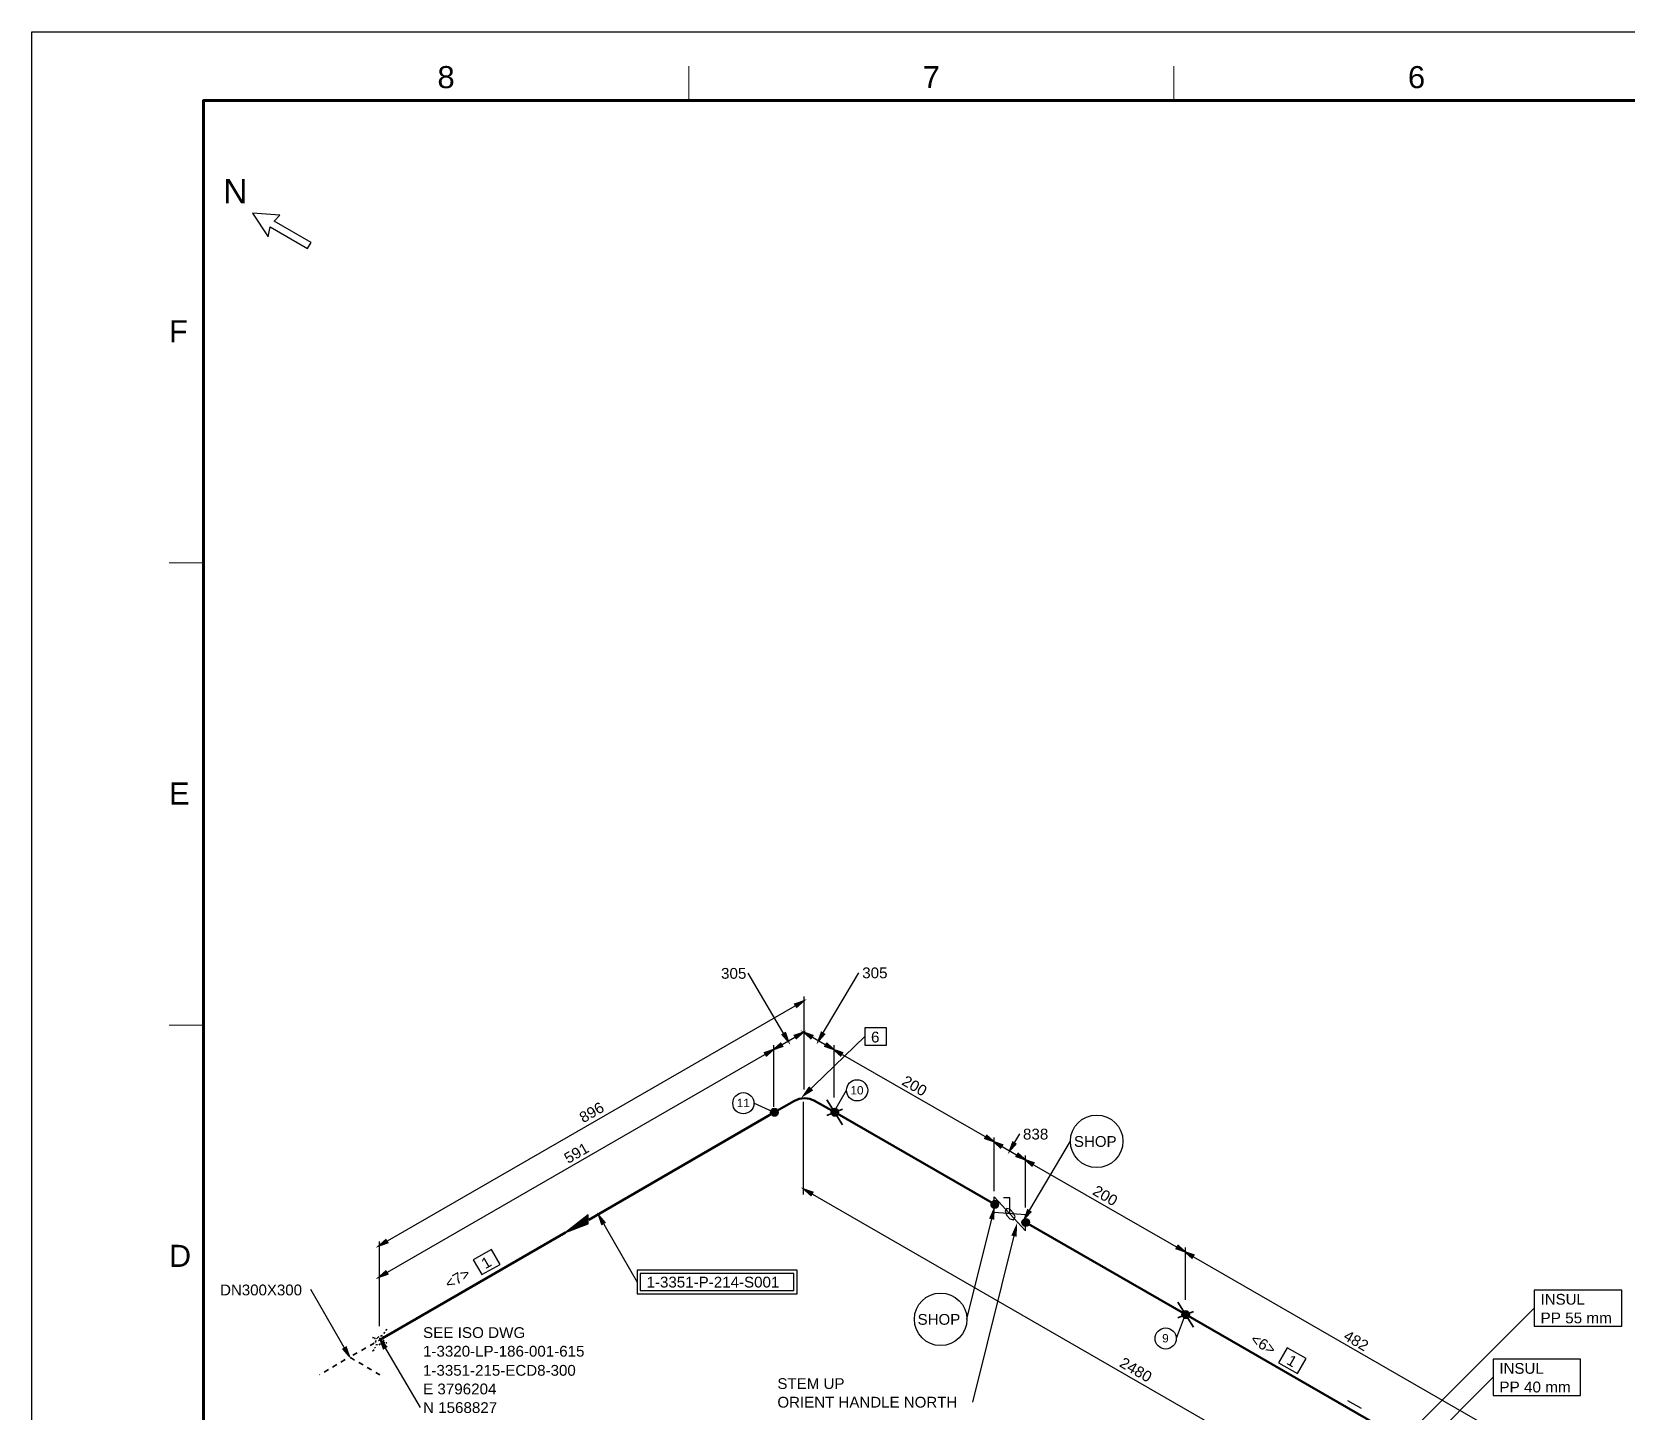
# Model space of a CAD drawing. Header units: inches. Extents: x 0 to 841, y 0 to 594.
# Drawn here: x 0 to 325.5, y 312.4 to 594 of the extents above; entities that cross this region are included whole.
import ezdxf
from ezdxf.enums import TextEntityAlignment as Align

# ---------------------------------------------------------------- set-up
doc = ezdxf.new("R2010")
doc.units = ezdxf.units.IN
doc.header["$MEASUREMENT"] = 0
for name, color, linetype in [('BG Border', 7, 'Continuous'), ('DIMLINES', 7, 'Continuous'), ('DIMTEXT', 7, 'Continuous'), ('FITTINGS', 7, 'Continuous'), ('FRAME', 7, 'Continuous'), ('ISOTEXT', 7, 'Continuous'), ('NOZZLES', 7, 'Continuous'), ('PIPE', 7, 'Continuous'), ('WELDS', 7, 'Continuous')]:
    doc.layers.add(name, color=color, linetype=linetype)
doc.styles.add('Arial', font='arial.ttf')

msp = doc.modelspace()

# ---------------------------------------------------------------- hatches: boundary and pattern name
at = {"layer": 'DIMLINES', "linetype": 'Continuous'}
for points in [[(156.04, 395), (157.48, 396.28), (155.64, 395.64)], [(152.76, 387.64), (151.32, 386.36), (153.16, 387)], [(153.08, 389.4), (154.36, 387.96), (153.72, 389.8)], [(155.96, 388.6), (157.4, 389.88), (155.56, 389.24)], [(159.32, 389.24), (157.48, 389.88), (158.92, 388.6)], [(161.08, 389.88), (160.44, 388.04), (161.72, 389.48)], [(161.8, 387), (163.64, 386.36), (162.2, 387.64)], [(149.88, 385.08), (151.32, 386.36), (149.48, 385.72)], [(165.4, 385.72), (163.56, 386.36), (165, 385.08)], [(194.44, 368.2), (196.28, 367.56), (194.84, 368.84)], [(198.04, 366.92), (196.2, 367.56), (197.64, 366.28)], [(200.12, 367.48), (199.48, 365.64), (200.76, 367.08)], [(200.84, 364.52), (202.68, 363.88), (201.24, 365.16)], [(204.44, 363.24), (202.6, 363.88), (204.04, 362.6)], [(159.32, 357.24), (157.48, 357.88), (158.92, 356.6)], [(72.2, 347.56), (70.76, 346.28), (72.6, 346.92)], [(233.48, 345.72), (235.32, 345.08), (233.88, 346.36)], [(237.08, 344.44), (235.24, 345.08), (236.68, 343.8)], [(72.2, 341.16), (70.76, 339.88), (72.6, 340.52)]]:
    msp.add_hatch(color=2, dxfattribs=at).paths.add_polyline_path(points)
at = {"layer": 'DIMLINES', "linetype": 'ByBlock'}
h = msp.add_hatch(dxfattribs=at)
h.set_pattern_fill('LINE', scale=25.4, style=0)
h.paths.add_polyline_path([(156.04, 395), (157.48, 396.28), (155.64, 395.64)])
h = msp.add_hatch(dxfattribs=at)
h.set_pattern_fill('LINE', scale=25.4, style=0)
h.paths.add_polyline_path([(152.76, 387.64), (151.32, 386.36), (153.16, 387)])
h = msp.add_hatch(dxfattribs=at)
h.set_pattern_fill('LINE', scale=25.4, style=0)
h.paths.add_polyline_path([(153.08, 389.4), (154.36, 387.96), (153.72, 389.8)])
h = msp.add_hatch(dxfattribs=at)
h.set_pattern_fill('LINE', scale=25.4, style=0)
h.paths.add_polyline_path([(155.96, 388.6), (157.4, 389.88), (155.56, 389.24)])
h = msp.add_hatch(dxfattribs=at)
h.set_pattern_fill('LINE', scale=25.4, style=0)
h.paths.add_polyline_path([(159.32, 389.24), (157.48, 389.88), (158.92, 388.6)])
h = msp.add_hatch(dxfattribs=at)
h.set_pattern_fill('LINE', scale=25.4, style=0)
h.paths.add_polyline_path([(161.08, 389.88), (160.44, 388.04), (161.72, 389.48)])
h = msp.add_hatch(dxfattribs=at)
h.set_pattern_fill('LINE', scale=25.4, style=0)
h.paths.add_polyline_path([(161.8, 387), (163.64, 386.36), (162.2, 387.64)])
h = msp.add_hatch(dxfattribs=at)
h.set_pattern_fill('LINE', scale=25.4, style=0)
h.paths.add_polyline_path([(149.88, 385.08), (151.32, 386.36), (149.48, 385.72)])
h = msp.add_hatch(dxfattribs=at)
h.set_pattern_fill('LINE', scale=25.4, style=0)
h.paths.add_polyline_path([(165.4, 385.72), (163.56, 386.36), (165, 385.08)])
h = msp.add_hatch(dxfattribs=at)
h.set_pattern_fill('LINE', scale=25.4, style=0)
h.paths.add_polyline_path([(194.44, 368.2), (196.28, 367.56), (194.84, 368.84)])
h = msp.add_hatch(dxfattribs=at)
h.set_pattern_fill('LINE', scale=25.4, style=0)
h.paths.add_polyline_path([(198.04, 366.92), (196.2, 367.56), (197.64, 366.28)])
h = msp.add_hatch(dxfattribs=at)
h.set_pattern_fill('LINE', scale=25.4, style=0)
h.paths.add_polyline_path([(200.12, 367.48), (199.48, 365.64), (200.76, 367.08)])
h = msp.add_hatch(dxfattribs=at)
h.set_pattern_fill('LINE', scale=25.4, style=0)
h.paths.add_polyline_path([(200.84, 364.52), (202.68, 363.88), (201.24, 365.16)])
h = msp.add_hatch(dxfattribs=at)
h.set_pattern_fill('LINE', scale=25.4, style=0)
h.paths.add_polyline_path([(204.44, 363.24), (202.6, 363.88), (204.04, 362.6)])
h = msp.add_hatch(dxfattribs=at)
h.set_pattern_fill('LINE', scale=25.4, style=0)
h.paths.add_polyline_path([(159.32, 357.24), (157.48, 357.88), (158.92, 356.6)])
h = msp.add_hatch(dxfattribs=at)
h.set_pattern_fill('LINE', scale=25.4, style=0)
h.paths.add_polyline_path([(72.2, 347.56), (70.76, 346.28), (72.6, 346.92)])
h = msp.add_hatch(dxfattribs=at)
h.set_pattern_fill('LINE', scale=25.4, style=0)
h.paths.add_polyline_path([(233.48, 345.72), (235.32, 345.08), (233.88, 346.36)])
h = msp.add_hatch(dxfattribs=at)
h.set_pattern_fill('LINE', scale=25.4, style=0)
h.paths.add_polyline_path([(237.08, 344.44), (235.24, 345.08), (236.68, 343.8)])
h = msp.add_hatch(dxfattribs=at)
h.set_pattern_fill('LINE', scale=25.4, style=0)
h.paths.add_polyline_path([(72.2, 341.16), (70.76, 339.88), (72.6, 340.52)])
at = {"layer": 'ISOTEXT', "linetype": 'Continuous'}
for points in [[(158.6, 378.6), (157.48, 377), (159.16, 378.04)], [(116.92, 351.08), (115.64, 352.52), (116.28, 350.68)], [(196.2, 351.8), (196.28, 353.72), (195.48, 351.96)], [(203.16, 353.64), (202.52, 351.8), (203.8, 353.24)], [(200.76, 348.36), (200.84, 350.28), (200.04, 348.52)], [(63.48, 325.24), (64.76, 323.8), (64.12, 325.64)], [(72.36, 325.72), (71.08, 327.16), (71.72, 325.32)]]:
    msp.add_hatch(color=2, dxfattribs=at).paths.add_polyline_path(points)
at = {"layer": 'ISOTEXT', "linetype": 'ByBlock'}
h = msp.add_hatch(dxfattribs=at)
h.set_pattern_fill('LINE', scale=25.4, style=0)
h.paths.add_polyline_path([(158.6, 378.6), (157.48, 377), (159.16, 378.04)])
h = msp.add_hatch(dxfattribs=at)
h.set_pattern_fill('LINE', scale=25.4, style=0)
h.paths.add_polyline_path([(116.92, 351.08), (115.64, 352.52), (116.28, 350.68)])
h = msp.add_hatch(dxfattribs=at)
h.set_pattern_fill('LINE', scale=25.4, style=0)
h.paths.add_polyline_path([(196.2, 351.8), (196.28, 353.72), (195.48, 351.96)])
h = msp.add_hatch(dxfattribs=at)
h.set_pattern_fill('LINE', scale=25.4, style=0)
h.paths.add_polyline_path([(203.16, 353.64), (202.52, 351.8), (203.8, 353.24)])
h = msp.add_hatch(dxfattribs=at)
h.set_pattern_fill('LINE', scale=25.4, style=0)
h.paths.add_polyline_path([(200.76, 348.36), (200.84, 350.28), (200.04, 348.52)])
h = msp.add_hatch(dxfattribs=at)
h.set_pattern_fill('LINE', scale=25.4, style=0)
h.paths.add_polyline_path([(63.48, 325.24), (64.76, 323.8), (64.12, 325.64)])
h = msp.add_hatch(dxfattribs=at)
h.set_pattern_fill('LINE', scale=25.4, style=0)
h.paths.add_polyline_path([(72.36, 325.72), (71.08, 327.16), (71.72, 325.32)])
at = {"layer": 'NOZZLES', "linetype": 'Continuous'}
h = msp.add_hatch(color=7, dxfattribs=at)
edge = h.paths.add_edge_path()
edge.add_arc((151.48, 373.56), 0.76, 0, 360)
at = {"layer": 'NOZZLES', "linetype": 'ByBlock'}
h = msp.add_hatch(dxfattribs=at)
h.set_pattern_fill('LINE', scale=25.4, style=0)
edge = h.paths.add_edge_path()
edge.add_arc((151.48, 373.56), 0.76, 0, 360)
at = {"layer": 'NOZZLES', "linetype": 'Continuous'}
h = msp.add_hatch(color=7, dxfattribs=at)
edge = h.paths.add_edge_path()
edge.add_arc((163.8, 373.56), 0.76, 0, 360)
at = {"layer": 'NOZZLES', "linetype": 'ByBlock'}
h = msp.add_hatch(dxfattribs=at)
h.set_pattern_fill('LINE', scale=25.4, style=0)
edge = h.paths.add_edge_path()
edge.add_arc((163.8, 373.56), 0.76, 0, 360)
at = {"layer": 'NOZZLES', "linetype": 'Continuous'}
h = msp.add_hatch(color=7, dxfattribs=at)
edge = h.paths.add_edge_path()
edge.add_arc((196.44, 354.76), 0.76, 0, 360)
at = {"layer": 'NOZZLES', "linetype": 'ByBlock'}
h = msp.add_hatch(dxfattribs=at)
h.set_pattern_fill('LINE', scale=25.4, style=0)
edge = h.paths.add_edge_path()
edge.add_arc((196.44, 354.76), 0.76, 0, 360)
at = {"layer": 'NOZZLES', "linetype": 'Continuous'}
h = msp.add_hatch(color=7, dxfattribs=at)
edge = h.paths.add_edge_path()
edge.add_arc((202.76, 351.08), 0.76, 0, 360)
at = {"layer": 'NOZZLES', "linetype": 'ByBlock'}
h = msp.add_hatch(dxfattribs=at)
h.set_pattern_fill('LINE', scale=25.4, style=0)
edge = h.paths.add_edge_path()
edge.add_arc((202.76, 351.08), 0.76, 0, 360)
at = {"layer": 'NOZZLES', "linetype": 'Continuous'}
h = msp.add_hatch(color=7, dxfattribs=at)
edge = h.paths.add_edge_path()
edge.add_arc((235.4, 332.28), 0.76, 0, 360)
at = {"layer": 'NOZZLES', "linetype": 'ByBlock'}
h = msp.add_hatch(dxfattribs=at)
h.set_pattern_fill('LINE', scale=25.4, style=0)
edge = h.paths.add_edge_path()
edge.add_arc((235.4, 332.28), 0.76, 0, 360)

# ---------------------------------------------------------------- linework, layer by layer
at = {"layer": 'BG Border', "color": 7, "linetype": 'Continuous', "lineweight": 25}
for p, q in [((0, 594), (841, 594)), ((0, 0), (0, 594))]:
    msp.add_line(p, q, dxfattribs=at)
at = {"layer": 'BG Border', "color": 7, "linetype": 'Continuous', "lineweight": 13}
for p, q in [((134, 580), (134, 587.02)), ((233, 580), (233, 587.02)), ((27.98, 485.67), (35, 485.67)), ((27.98, 391.33), (35, 391.33))]:
    msp.add_line(p, q, dxfattribs=at)
at = {"layer": 'BG Border', "color": 3, "linetype": 'Continuous', "lineweight": 120}
for p, q in [((35, 580), (827, 580)), ((35, 14), (35, 580))]:
    msp.add_line(p, q, dxfattribs=at)
msp.add_lwpolyline([(827, 580), (35, 580), (35, 14), (827, 14)], close=True, dxfattribs=at)
at = {"layer": 'DIMLINES', "color": 2, "linetype": 'Continuous', "lineweight": 30}
for p, q in [((154.36, 387.96), (146.12, 401.96)), ((160.44, 388.04), (168.68, 402.04)), ((157.48, 397.16), (157.48, 378.2)), ((70.76, 346.28), (157.48, 396.28)), ((155.64, 395.64), (157.48, 396.28)), ((156.04, 395), (155.64, 395.64)), ((157.48, 396.28), (156.04, 395)), ((151.32, 386.36), (157.4, 389.88)), ((151.32, 386.36), (152.76, 387.64)), ((152.76, 387.64), (153.16, 387)), ((153.08, 389.4), (153.72, 389.8)), ((154.36, 387.96), (153.08, 389.4)), ((153.72, 389.8), (154.36, 387.96)), ((155.56, 389.24), (157.4, 389.88)), ((155.96, 388.6), (155.56, 389.24)), ((157.4, 389.88), (155.96, 388.6)), ((157.48, 389.88), (159.32, 389.24)), ((158.92, 388.6), (157.48, 389.88)), ((157.48, 389.88), (163.64, 386.36)), ((159.32, 389.24), (158.92, 388.6)), ((160.44, 388.04), (161.08, 389.88)), ((161.72, 389.48), (160.44, 388.04)), ((161.08, 389.88), (161.72, 389.48)), ((161.8, 387), (162.2, 387.64)), ((162.2, 387.64), (163.64, 386.36)), ((70.76, 339.88), (151.32, 386.36)), ((149.48, 385.72), (151.32, 386.36)), ((149.88, 385.08), (149.48, 385.72)), ((151.32, 386.36), (149.88, 385.08)), ((151.32, 387.24), (151.32, 374.68)), ((153.16, 387), (151.32, 386.36)), ((163.64, 386.36), (161.8, 387)), ((163.56, 386.36), (165.4, 385.72)), ((165, 385.08), (163.56, 386.36)), ((163.56, 386.36), (196.28, 367.56)), ((163.64, 387.24), (163.64, 376.6)), ((165.4, 385.72), (165, 385.08)), ((157.4, 356.76), (157.4, 375.72)), ((194.44, 368.2), (194.84, 368.84)), ((196.28, 367.56), (194.44, 368.2)), ((194.84, 368.84), (196.28, 367.56)), ((196.28, 368.44), (196.28, 357.48)), ((199.48, 365.64), (201.56, 369.16)), ((196.2, 367.56), (198.04, 366.92)), ((197.64, 366.28), (196.2, 367.56)), ((196.2, 367.56), (202.68, 363.88)), ((198.04, 366.92), (197.64, 366.28)), ((199.48, 365.64), (200.12, 367.48)), ((200.76, 367.08), (199.48, 365.64)), ((200.12, 367.48), (200.76, 367.08)), ((200.84, 364.52), (201.24, 365.16)), ((202.68, 363.88), (200.84, 364.52)), ((201.24, 365.16), (202.68, 363.88)), ((202.68, 364.76), (202.68, 354.12)), ((202.6, 363.88), (204.44, 363.24)), ((204.04, 362.6), (202.6, 363.88)), ((202.6, 363.88), (235.32, 345.08)), ((204.44, 363.24), (204.04, 362.6)), ((157.48, 357.88), (159.32, 357.24)), ((158.92, 356.6), (157.48, 357.88)), ((157.48, 357.88), (459.08, 184.12)), ((159.32, 357.24), (158.92, 356.6)), ((70.76, 346.28), (72.2, 347.56)), ((72.6, 346.92), (70.76, 346.28)), ((70.84, 347.16), (70.84, 330.04)), ((72.2, 347.56), (72.6, 346.92)), ((233.48, 345.72), (233.88, 346.36)), ((235.32, 345.08), (233.48, 345.72)), ((233.88, 346.36), (235.32, 345.08)), ((235.24, 345.08), (237.08, 344.44)), ((236.68, 343.8), (235.24, 345.08)), ((235.24, 345.08), (305.4, 304.68)), ((235.32, 345.96), (235.32, 335.32)), ((237.08, 344.44), (236.68, 343.8)), ((70.76, 339.88), (72.2, 341.16)), ((72.6, 340.52), (70.76, 339.88)), ((70.84, 340.76), (70.84, 329.88)), ((72.2, 341.16), (72.6, 340.52)), ((324.36, 337.24), (306.52, 337.24)), ((306.52, 337.24), (306.52, 329.88)), ((324.36, 329.88), (324.36, 337.24)), ((281.56, 308.6), (306.52, 333.56)), ((306.52, 329.88), (324.36, 329.88)), ((315.96, 323.16), (298.12, 323.16)), ((298.12, 323.16), (298.12, 315.8)), ((315.96, 315.8), (315.96, 323.16)), ((281.48, 302.84), (298.12, 319.48)), ((298.12, 315.8), (315.96, 315.8))]:
    msp.add_line(p, q, dxfattribs=at)
at = {"layer": 'DIMLINES', "color": 2, "linetype": 'Continuous', "lineweight": 30, "const_width": 0.3}
for points in [[(156.04, 395), (157.48, 396.28), (155.64, 395.64)], [(152.76, 387.64), (151.32, 386.36), (153.16, 387)], [(153.08, 389.4), (154.36, 387.96), (153.72, 389.8)], [(155.96, 388.6), (157.4, 389.88), (155.56, 389.24)], [(159.32, 389.24), (157.48, 389.88), (158.92, 388.6)], [(161.08, 389.88), (160.44, 388.04), (161.72, 389.48)], [(161.8, 387), (163.64, 386.36), (162.2, 387.64)], [(149.88, 385.08), (151.32, 386.36), (149.48, 385.72)], [(165.4, 385.72), (163.56, 386.36), (165, 385.08)], [(194.44, 368.2), (196.28, 367.56), (194.84, 368.84)], [(198.04, 366.92), (196.2, 367.56), (197.64, 366.28)], [(200.12, 367.48), (199.48, 365.64), (200.76, 367.08)], [(200.84, 364.52), (202.68, 363.88), (201.24, 365.16)], [(204.44, 363.24), (202.6, 363.88), (204.04, 362.6)], [(159.32, 357.24), (157.48, 357.88), (158.92, 356.6)], [(72.2, 347.56), (70.76, 346.28), (72.6, 346.92)], [(233.48, 345.72), (235.32, 345.08), (233.88, 346.36)], [(237.08, 344.44), (235.24, 345.08), (236.68, 343.8)], [(72.2, 341.16), (70.76, 339.88), (72.6, 340.52)]]:
    msp.add_lwpolyline(points, close=True, dxfattribs=at)
at = {"layer": 'FITTINGS', "color": 7, "linetype": 'Continuous', "lineweight": 30}
for p, q in [((113.5, 352.6), (108.9, 349)), ((113.5, 351.6), (108.9, 349)), ((113.5, 352.4), (109.4, 349.2)), ((113.5, 352.3), (109.8, 349.4)), ((113.5, 352.2), (110.3, 349.8)), ((113.5, 352.1), (110.7, 350)), ((113.5, 351.9), (111.1, 350.2)), ((113.5, 351.8), (111.6, 350.5)), ((113.5, 351.7), (112, 350.7)), ((112, 350.7), (113.5, 351.5)), ((113.5, 351.6), (113.5, 352.6)), ((113.5, 350.8), (113.5, 352.4)), ((113.5, 350.9), (113.5, 352.3)), ((113.5, 351), (113.5, 352.2)), ((113.5, 351.1), (113.5, 352.1)), ((113.5, 351.2), (113.5, 351.9)), ((113.5, 351.3), (113.5, 351.8)), ((113.5, 351.4), (113.5, 351.7)), ((113.5, 351.5), (113.5, 351.6)), ((108.9, 349), (113.5, 350.8)), ((109.4, 349.2), (113.5, 350.9)), ((109.8, 349.4), (113.5, 351)), ((110.3, 349.8), (113.5, 351.1)), ((110.7, 350), (113.5, 351.2)), ((111.1, 350.2), (113.5, 351.3)), ((111.6, 350.5), (113.5, 351.4))]:
    msp.add_line(p, q, dxfattribs=at)
at = {"layer": 'FRAME', "color": 2, "linetype": 'Continuous', "lineweight": 30}
for p, q in [((45, 557), (48.2, 552.2)), ((50.6, 556.6), (45, 557)), ((49.4, 555.4), (50.6, 556.6)), ((48.2, 552.2), (48.6, 554.2)), ((48.6, 554.2), (56.2, 549.8)), ((57, 551), (49.4, 555.4)), ((56.2, 549.8), (57, 551))]:
    msp.add_line(p, q, dxfattribs=at)
at = {"layer": 'ISOTEXT', "color": 2, "linetype": 'Continuous', "lineweight": 30}
for p, q in [((174.36, 390.76), (169.96, 390.76)), ((169.96, 390.76), (169.96, 387.24)), ((174.36, 387.24), (174.36, 390.76)), ((157.48, 377), (169.96, 389)), ((169.96, 387.24), (174.36, 387.24)), ((157.48, 377), (158.6, 378.6)), ((159.16, 378.04), (157.48, 377)), ((158.6, 378.6), (159.16, 378.04)), ((163.64, 373.56), (166.2, 378.04)), ((151.32, 373.56), (147.32, 375.4)), ((202.52, 351.8), (211.88, 367.64)), ((115.64, 352.52), (123.48, 338.92)), ((115.64, 352.52), (116.92, 351.08)), ((116.28, 350.68), (115.64, 352.52)), ((196.28, 353.72), (190.68, 331.32)), ((195.48, 351.96), (196.28, 353.72)), ((196.2, 351.8), (195.48, 351.96)), ((196.28, 353.72), (196.2, 351.8)), ((202.52, 351.8), (203.16, 353.64)), ((203.8, 353.24), (202.52, 351.8)), ((203.16, 353.64), (203.8, 353.24)), ((116.92, 351.08), (116.28, 350.68)), ((200.84, 350.28), (191.88, 314.44)), ((200.04, 348.52), (200.84, 350.28)), ((200.76, 348.36), (200.04, 348.52)), ((200.84, 350.28), (200.76, 348.36)), ((93.8, 345.56), (90.04, 343.48)), ((95.56, 342.52), (93.8, 345.56)), ((90.04, 343.48), (91.8, 340.44)), ((91.8, 340.44), (95.56, 342.52)), ((156.12, 341.32), (123.48, 341.32)), ((123.48, 341.32), (123.48, 336.52)), ((155.48, 340.68), (124.12, 340.68)), ((124.12, 340.68), (124.12, 337.16)), ((155.48, 337.16), (155.48, 340.68)), ((156.12, 336.52), (156.12, 341.32)), ((64.76, 323.8), (56.92, 337.4)), ((123.48, 336.52), (156.12, 336.52)), ((124.12, 337.16), (155.48, 337.16)), ((235.32, 332.28), (233.48, 327.4)), ((63.48, 325.24), (64.12, 325.64)), ((64.12, 325.64), (64.76, 323.8)), ((71.08, 327.16), (79.24, 313.32)), ((71.08, 327.16), (72.36, 325.72)), ((71.72, 325.32), (71.08, 327.16)), ((72.36, 325.72), (71.72, 325.32)), ((256.12, 325.48), (254.36, 322.44)), ((259.96, 323.32), (256.12, 325.48)), ((64.76, 323.8), (63.48, 325.24)), ((254.36, 322.44), (258.2, 320.28)), ((258.2, 320.28), (259.96, 323.32))]:
    msp.add_line(p, q, dxfattribs=at)
at = {"layer": 'ISOTEXT', "color": 2, "linetype": 'Continuous', "lineweight": 30, "const_width": 0.3}
for points in [[(158.6, 378.6), (157.48, 377), (159.16, 378.04)], [(116.92, 351.08), (115.64, 352.52), (116.28, 350.68)], [(196.2, 351.8), (196.28, 353.72), (195.48, 351.96)], [(203.16, 353.64), (202.52, 351.8), (203.8, 353.24)], [(200.76, 348.36), (200.84, 350.28), (200.04, 348.52)], [(63.48, 325.24), (64.76, 323.8), (64.12, 325.64)], [(72.36, 325.72), (71.08, 327.16), (71.72, 325.32)]]:
    msp.add_lwpolyline(points, close=True, dxfattribs=at)
at = {"layer": 'ISOTEXT', "color": 2, "linetype": 'Continuous', "lineweight": 30}
for centre, radius in [((145.16, 375.4), 2.16), ((168.36, 378.04), 2.16), ((217.24, 367.64), 5.36), ((185.4, 331.32), 5.36), ((231.32, 327.4), 2.16)]:
    msp.add_circle(centre, radius, dxfattribs=at)
at = {"layer": 'NOZZLES', "color": 7, "linetype": 'Continuous', "lineweight": 25}
for p, q in [((196.3, 353.1), (196.3, 356.3)), ((196.3, 356.3), (202.7, 349.4)), ((199.5, 356.1), (198.2, 356.1)), ((199.5, 352.9), (199.5, 356.1)), ((202.7, 352.6), (196.3, 353.1)), ((198.9, 353.9), (198.6, 353.4)), ((198.6, 353.4), (198.9, 352.5)), ((199.5, 353.8), (198.9, 353.9)), ((198.9, 352.5), (199.5, 351.8)), ((200.3, 353), (199.5, 353.8)), ((199.5, 351.8), (200.3, 351.6)), ((200.6, 352.2), (200.3, 353)), ((200.3, 351.6), (200.6, 352.2)), ((202.7, 351), (202.7, 352.6)), ((202.7, 349.4), (202.7, 351)), ((271.3, 313.1), (268.5, 314.7))]:
    msp.add_line(p, q, dxfattribs=at)
at = {"layer": 'NOZZLES', "color": 7, "linetype": 'Continuous', "lineweight": 35}
for centre in [(151.48, 373.56), (163.8, 373.56), (196.44, 354.76), (202.76, 351.08), (235.4, 332.28)]:
    msp.add_circle(centre, 0.76, dxfattribs=at)
at = {"layer": 'PIPE', "color": 7, "linetype": 'Continuous', "lineweight": 50}
for p, q in [((155.6, 375.9), (151.5, 373.6)), ((163.8, 373.6), (159.7, 375.9)), ((151.5, 373.6), (113.6, 351.6)), ((196.4, 354.8), (163.8, 373.6)), ((108.9, 349), (71, 327.1)), ((235.4, 332.3), (202.8, 351.1)), ((270, 312.4), (235.4, 332.3)), ((305.5, 291.9), (270, 312.4))]:
    msp.add_line(p, q, dxfattribs=at)
at = {"layer": 'PIPE', "color": 7, "linetype": 'Continuous', "lineweight": 35}
for p, q in [((72.4, 329.3), (72.2, 329)), ((68.12, 325.47), (67.25, 324.98)), ((69.86, 326.45), (68.99, 325.96)), ((69.5, 327.6), (69.8, 327.5)), ((69.9, 327.4), (70.1, 327.4)), ((69.9, 325.4), (70.1, 325.6)), ((70.2, 327), (70.1, 326.6)), ((70.2, 326.2), (70.5, 326.1)), ((70.8, 327.8), (70.3, 327.3)), ((71, 327.1), (70.73, 326.95)), ((70.8, 326.1), (71.1, 326.3)), ((71.5, 328), (71.1, 327.9)), ((71.5, 326.6), (71.8, 327.1)), ((72, 328.7), (71.8, 328.4)), ((71.8, 327.5), (71.8, 327.9)), ((72, 326.6), (71.8, 326.6)), ((72.4, 326.5), (72.2, 326.5)), ((63.92, 323.08), (63.06, 322.57)), ((64.8, 323.6), (64.78, 323.59)), ((64.97, 323.5), (65.83, 323)), ((66.38, 324.49), (65.5, 324)), ((66.69, 322.5), (67.56, 322)), ((69.5, 324.8), (69.8, 325.1)), ((58.75, 320.03), (58.7, 320)), ((60.48, 321.05), (59.61, 320.54)), ((62.2, 322.06), (61.34, 321.56)), ((68.42, 321.5), (69.29, 320.99)), ((70.15, 320.49), (71, 320))]:
    msp.add_line(p, q, dxfattribs=at)
at = {"layer": 'PIPE', "color": 7, "linetype": 'Continuous', "lineweight": 50}
msp.add_arc((157.64, 372.27), 4.16, 60.018, 119.982, dxfattribs=at)
at = {"layer": 'WELDS', "color": 7, "linetype": 'Continuous', "lineweight": 35}
for p, q in [((165.4, 371), (162.2, 376.1)), ((165.4, 374.2), (162.2, 372.9)), ((237, 329.7), (233.8, 334.8)), ((237, 332.9), (233.8, 331.6))]:
    msp.add_line(p, q, dxfattribs=at)
for centre in [(151.48, 373.56), (163.8, 373.56), (196.44, 354.76), (202.76, 351.08), (235.4, 332.28)]:
    msp.add_circle(centre, 0.76, dxfattribs=at)

# ---------------------------------------------------------------- texts
at = {"layer": 'BG Border', "color": 3, "style": 'Arial', "width": 1.008516}
for s, p in [('8', (84.5, 587.02)), ('7', (183.5, 587.02)), ('6', (282.5, 587.02))]:
    msp.add_text(s, height=4.5, dxfattribs=at).set_placement(p, align=Align.TOP_CENTER)
at = {"layer": 'BG Border', "color": 3, "style": 'Arial'}
for s, width, p in [('F', 0.993934, (27.98, 532.93)), ('E', 1.004063, (27.98, 438.6)), ('D', 0.992063, (27.98, 344.26))]:
    msp.add_text(s, height=4.5, dxfattribs=dict(at, width=width)).set_placement(p, align=Align.MIDDLE_LEFT)
at = {"layer": 'DIMLINES', "color": 2, "style": 'Arial'}
for s, width, p in [('INSUL', 0.999439, (307.8, 334.3)), ('PP 55 mm', 1.014226, (307.8, 330.5)), ('INSUL', 0.999439, (299.4, 320.2)), ('PP 40 mm', 1.014226, (299.4, 316.4))]:
    msp.add_text(s, height=2.2, dxfattribs=dict(at, width=width)).set_placement(p)
at = {"layer": 'DIMTEXT', "color": 2, "style": 'Arial', "width": 1.008516}
for s, p in [('305', (140.6, 400.8)), ('305', (169.4, 400.9)), ('838', (202.2, 368))]:
    msp.add_text(s, height=2.2, dxfattribs=at).set_placement(p)
for s, rotation, p in [('200', 330, (177.3, 379.3)), ('896', 30, (112.5, 371.3)), ('591', 30, (109.4, 363)), ('200', 330, (216.2, 356.9)), ('482', 330, (267.4, 327.3)), ('2480', 330, (221.7, 321.8))]:
    msp.add_text(s, height=2.2, rotation=rotation, dxfattribs=at).set_placement(p)
at = {"layer": 'FRAME', "color": 2, "style": 'Arial', "width": 0.992063}
msp.add_text('N', height=5, dxfattribs=at).set_placement((39, 559))
at = {"layer": 'ISOTEXT', "color": 2, "style": 'Arial'}
for s, height, width, p in [('6', 2.2, 1.008516, (171.2, 387.8)), ('10', 1.7, 1.008516, (167, 377.2)), ('11', 1.7, 1.008516, (143.8, 374.6)), ('SHOP', 2.2, 1.000132, (212.6, 366.5)), ('1-3351-P-214-S001', 2.2, 1.003781, (125.4, 337.8)), ('DN300X300', 2.2, 0.99789, (38.4, 336.2)), ('SHOP', 2.2, 1.000132, (180.7, 330.2)), ('SEE ISO DWG', 2.2, 1.00983, (79.8, 327.5)), ('1-3320-LP-186-001-615', 2.2, 1.004063, (79.8, 323.7)), ('9', 1.7, 1.008516, (230.6, 326.6)), ('1-3351-215-ECD8-300', 2.2, 1.00235, (79.8, 319.8)), ('STEM UP', 2.2, 1.001997, (152.1, 317.1)), ('E 3796204', 2.2, 1.007902, (79.8, 316)), ('N 1568827', 2.2, 1.006087, (79.8, 312.2)), ('ORIENT HANDLE NORTH', 2.2, 0.999935, (152.1, 313.3))]:
    msp.add_text(s, height=height, dxfattribs=dict(at, width=width)).set_placement(p)
for s, rotation, width, p in [('1', 30, 1.008516, (92.5, 341.5)), ('<7>', 30, 0.993892, (85.1, 337.4)), ('<6>', 330, 0.993892, (248.4, 326.6)), ('1', 330, 1.008516, (255.8, 322.3))]:
    msp.add_text(s, height=2.2, rotation=rotation, dxfattribs=dict(at, width=width)).set_placement(p)

doc.saveas('drawing.dxf')
